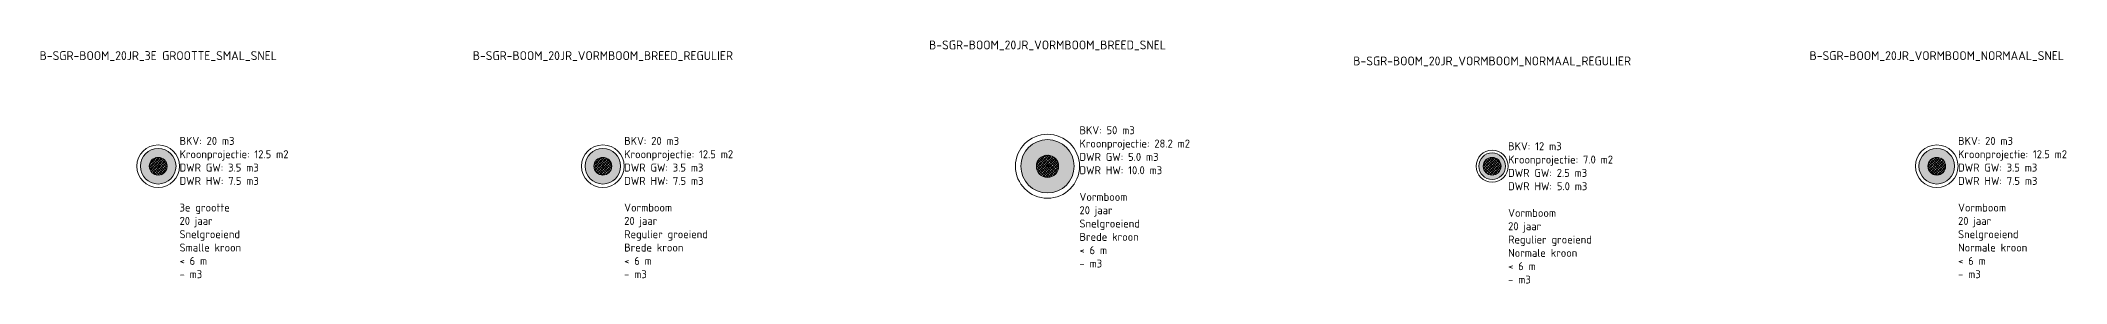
# Model space of a CAD drawing. Header units: metres. Extents: x -13 to 4465, y -15 to 526.
# Drawn here: x 1436.8 to 1664.6, y -13.2 to 14.2 of the extents above; entities that cross this region are included whole.
import ezdxf

# ---------------------------------------------------------------- set-up
doc = ezdxf.new("R2010")
doc.units = ezdxf.units.M
for name, color, linetype, lineweight in [('B-GV-GR-BOOM-T18', 7, 'Continuous', 18), ('B-GV-GR-BOOM_KROON-G', 90, 'Continuous', 18), ('B-GV-GR-BOOM_KROON-V', 92, 'Continuous', 18), ('B-GV-GR-BOOM_OBSTAKELVRIJ_BOVENGRONDS-G', 10, 'Continuous', 18), ('B-GV-GR-BOOM_OBSTAKELVRIJ_ONDERGRONDS-A', 142, 'Continuous', 18), ('B-GV-GR-BOOM_OBSTAKELVRIJ_ONDERGRONDS-G', 142, 'Continuous', 18), ('B-GV-GR-BOOM_STABILITEITSKLUIT-A', 12, 'Continuous', 18), ('B-GV-GR-BOOM_STABILITEITSKLUIT-G', 10, 'Continuous', 18), ('B-GV-GR-BOOM_STAMPOSITIE-G', 7, 'Continuous', 18)]:
    doc.layers.add(name, color=color, linetype=linetype, lineweight=lineweight)
doc.styles.add('NLCS-ISO', font='NLCS-ISO.ttf')

# ---------------------------------------------------------------- blocks, each defined once
blk = doc.blocks.new('B-SGR-BOOM_20JR_3E GROOTTE_SMAL_SNEL')
at = {"layer": 'B-GV-GR-BOOM_KROON-V'}
h = blk.add_hatch(color=256, dxfattribs=at)
edge = h.paths.add_edge_path(flags=0)
edge.add_arc((0, 0), 2, 0, 360)
at = {"layer": 'B-GV-GR-BOOM_OBSTAKELVRIJ_ONDERGRONDS-A'}
h = blk.add_hatch(dxfattribs=at)
h.set_pattern_fill('AGR-OBSTAKELVRIJ_ONDERGRONDS-SO', color=256, style=0, pattern_type=2)
h.set_pattern_definition([(135, (-1450, 0), (-0.141421356, -0.141421356), [])])
edge = h.paths.add_edge_path()
edge.add_arc((0, 0), 1, 0, 360)
at = {"layer": 'B-GV-GR-BOOM_STABILITEITSKLUIT-A'}
h = blk.add_hatch(dxfattribs=at)
h.set_pattern_fill('AGR-STABILITEITSKLUIT-SO', color=256, style=0, pattern_type=2)
h.set_pattern_definition([(45, (-1450, 0), (-0.176776695, 0.176776695), [])])
edge = h.paths.add_edge_path()
edge.add_arc((0, 0), 1, 0, 360)
at = {"layer": 'B-GV-GR-BOOM_KROON-G'}
blk.add_circle((0, 0), 2, dxfattribs=at)
at = {"layer": 'B-GV-GR-BOOM_OBSTAKELVRIJ_BOVENGRONDS-G'}
blk.add_circle((0, 0), 2.4, dxfattribs=at)
at = {"layer": 'B-GV-GR-BOOM_OBSTAKELVRIJ_ONDERGRONDS-G'}
blk.add_circle((0, 0), 1, dxfattribs=at)
at = {"layer": 'B-GV-GR-BOOM_STABILITEITSKLUIT-G'}
blk.add_circle((0, 0), 1, dxfattribs=at)
at = {"layer": 'B-GV-GR-BOOM_STAMPOSITIE-G'}
for p, q in [((-0.15, 0), (0.15, 0)), ((0, 0.15), (0, -0.15))]:
    blk.add_line(p, q, dxfattribs=at)
at = {"layer": 'B-GV-GR-BOOM-T18', "style": 'NLCS-ISO'}
for tag, p in [('BKV', (2.4, 2.4)), ('Kroonprojectie', (2.4, 0.9)), ('DWR Grondwaterprofiel', (2.4, -0.6)), ('DWR Hangwaterprofiel', (2.4, -2.1)), ('Boomgrootte', (2.4, -5.1)), ('Beoogde omloop', (2.4, -6.6)), ('Groeitype', (2.4, -8.1)), ('Kroontype', (2.4, -9.6)), ('Boomhoogteklasse', (2.4, -11.1)), ('Boomkroonvolumeklasse', (2.4, -12.6))]:
    blk.add_attdef(tag, p, '', height=0.9, dxfattribs=at)
blk = doc.blocks.new('B-SGR-BOOM_20JR_VORMBOOM_BREED_REGULIER')
at = {"layer": 'B-GV-GR-BOOM_KROON-V'}
h = blk.add_hatch(color=256, dxfattribs=at)
edge = h.paths.add_edge_path(flags=0)
edge.add_arc((0, 0), 2, 0, 360)
at = {"layer": 'B-GV-GR-BOOM_OBSTAKELVRIJ_ONDERGRONDS-A'}
h = blk.add_hatch(dxfattribs=at)
h.set_pattern_fill('AGR-OBSTAKELVRIJ_ONDERGRONDS-SO', color=256, style=0, pattern_type=2)
h.set_pattern_definition([(135, (-1500, 0), (-0.141421356, -0.141421356), [])])
edge = h.paths.add_edge_path()
edge.add_arc((0, 0), 1, 0, 360)
at = {"layer": 'B-GV-GR-BOOM_STABILITEITSKLUIT-A'}
h = blk.add_hatch(dxfattribs=at)
h.set_pattern_fill('AGR-STABILITEITSKLUIT-SO', color=256, style=0, pattern_type=2)
h.set_pattern_definition([(45, (-1500, 0), (-0.176776695, 0.176776695), [])])
edge = h.paths.add_edge_path()
edge.add_arc((0, 0), 1, 0, 360)
at = {"layer": 'B-GV-GR-BOOM_KROON-G'}
blk.add_circle((0, 0), 2, dxfattribs=at)
at = {"layer": 'B-GV-GR-BOOM_OBSTAKELVRIJ_BOVENGRONDS-G'}
blk.add_circle((0, 0), 2.4, dxfattribs=at)
at = {"layer": 'B-GV-GR-BOOM_OBSTAKELVRIJ_ONDERGRONDS-G'}
blk.add_circle((0, 0), 1, dxfattribs=at)
at = {"layer": 'B-GV-GR-BOOM_STABILITEITSKLUIT-G'}
blk.add_circle((0, 0), 1, dxfattribs=at)
at = {"layer": 'B-GV-GR-BOOM_STAMPOSITIE-G'}
for p, q in [((-0.15, 0), (0.15, 0)), ((0, 0.15), (0, -0.15))]:
    blk.add_line(p, q, dxfattribs=at)
at = {"layer": 'B-GV-GR-BOOM-T18', "style": 'NLCS-ISO'}
for tag, p in [('BKV', (2.4, 2.4)), ('Kroonprojectie', (2.4, 0.9)), ('DWR Grondwaterprofiel', (2.4, -0.6)), ('DWR Hangwaterprofiel', (2.4, -2.1)), ('Boomgrootte', (2.4, -5.1)), ('Beoogde omloop', (2.4, -6.6)), ('Groeitype', (2.4, -8.1)), ('Kroontype', (2.4, -9.6)), ('Boomhoogteklasse', (2.4, -11.1)), ('Boomkroonvolumeklasse', (2.4, -12.6))]:
    blk.add_attdef(tag, p, '', height=0.9, dxfattribs=at)
blk = doc.blocks.new('B-SGR-BOOM_20JR_VORMBOOM_BREED_SNEL')
at = {"layer": 'B-GV-GR-BOOM_KROON-V'}
h = blk.add_hatch(color=256, dxfattribs=at)
edge = h.paths.add_edge_path(flags=0)
edge.add_arc((0, 0), 3, 0, 360)
at = {"layer": 'B-GV-GR-BOOM_OBSTAKELVRIJ_ONDERGRONDS-A'}
h = blk.add_hatch(dxfattribs=at)
h.set_pattern_fill('AGR-OBSTAKELVRIJ_ONDERGRONDS-SO', color=256, style=0, pattern_type=2)
h.set_pattern_definition([(135, (-1550, 0), (-0.141421356, -0.141421356), [])])
edge = h.paths.add_edge_path()
edge.add_arc((0, 0), 1.25, 0, 360)
at = {"layer": 'B-GV-GR-BOOM_STABILITEITSKLUIT-A'}
h = blk.add_hatch(dxfattribs=at)
h.set_pattern_fill('AGR-STABILITEITSKLUIT-SO', color=256, style=0, pattern_type=2)
h.set_pattern_definition([(45, (-1550, 0), (-0.176776695, 0.176776695), [])])
edge = h.paths.add_edge_path()
edge.add_arc((0, 0), 1.25, 0, 360)
at = {"layer": 'B-GV-GR-BOOM_KROON-G'}
blk.add_circle((0, 0), 3, dxfattribs=at)
at = {"layer": 'B-GV-GR-BOOM_OBSTAKELVRIJ_BOVENGRONDS-G'}
blk.add_circle((0, 0), 3.6, dxfattribs=at)
at = {"layer": 'B-GV-GR-BOOM_OBSTAKELVRIJ_ONDERGRONDS-G'}
blk.add_circle((0, 0), 1.25, dxfattribs=at)
at = {"layer": 'B-GV-GR-BOOM_STABILITEITSKLUIT-G'}
blk.add_circle((0, 0), 1.25, dxfattribs=at)
at = {"layer": 'B-GV-GR-BOOM_STAMPOSITIE-G'}
for p, q in [((-0.15, 0), (0.15, 0)), ((0, 0.15), (0, -0.15))]:
    blk.add_line(p, q, dxfattribs=at)
at = {"layer": 'B-GV-GR-BOOM-T18', "style": 'NLCS-ISO'}
for tag, p in [('BKV', (3.6, 3.6)), ('Kroonprojectie', (3.6, 2.1)), ('DWR Grondwaterprofiel', (3.6, 0.6)), ('DWR Hangwaterprofiel', (3.6, -0.9)), ('Boomgrootte', (3.6, -3.9)), ('Beoogde omloop', (3.6, -5.4)), ('Groeitype', (3.6, -6.9)), ('Kroontype', (3.6, -8.4)), ('Boomhoogteklasse', (3.6, -9.9)), ('Boomkroonvolumeklasse', (3.6, -11.4))]:
    blk.add_attdef(tag, p, '', height=0.9, dxfattribs=at)
blk = doc.blocks.new('B-SGR-BOOM_20JR_VORMBOOM_NORMAAL_REGULIER')
at = {"layer": 'B-GV-GR-BOOM_KROON-V'}
h = blk.add_hatch(color=256, dxfattribs=at)
edge = h.paths.add_edge_path(flags=0)
edge.add_arc((0, 0), 1.5, 0, 360)
at = {"layer": 'B-GV-GR-BOOM_OBSTAKELVRIJ_ONDERGRONDS-A'}
h = blk.add_hatch(dxfattribs=at)
h.set_pattern_fill('AGR-OBSTAKELVRIJ_ONDERGRONDS-SO', color=256, style=0, pattern_type=2)
h.set_pattern_definition([(135, (-1600, 0), (-0.141421356, -0.141421356), [])])
edge = h.paths.add_edge_path()
edge.add_arc((0, 0), 1, 0, 360)
at = {"layer": 'B-GV-GR-BOOM_STABILITEITSKLUIT-A'}
h = blk.add_hatch(dxfattribs=at)
h.set_pattern_fill('AGR-STABILITEITSKLUIT-SO', color=256, style=0, pattern_type=2)
h.set_pattern_definition([(45, (-1600, 0), (-0.176776695, 0.176776695), [])])
edge = h.paths.add_edge_path()
edge.add_arc((0, 0), 1, 0, 360)
at = {"layer": 'B-GV-GR-BOOM_KROON-G'}
blk.add_circle((0, 0), 1.5, dxfattribs=at)
at = {"layer": 'B-GV-GR-BOOM_OBSTAKELVRIJ_BOVENGRONDS-G'}
blk.add_circle((0, 0), 1.8, dxfattribs=at)
at = {"layer": 'B-GV-GR-BOOM_OBSTAKELVRIJ_ONDERGRONDS-G'}
blk.add_circle((0, 0), 1, dxfattribs=at)
at = {"layer": 'B-GV-GR-BOOM_STABILITEITSKLUIT-G'}
blk.add_circle((0, 0), 1, dxfattribs=at)
at = {"layer": 'B-GV-GR-BOOM_STAMPOSITIE-G'}
for p, q in [((-0.15, 0), (0.15, 0)), ((0, 0.15), (0, -0.15))]:
    blk.add_line(p, q, dxfattribs=at)
at = {"layer": 'B-GV-GR-BOOM-T18', "style": 'NLCS-ISO'}
for tag, p in [('BKV', (1.8, 1.8)), ('Kroonprojectie', (1.8, 0.3)), ('DWR Grondwaterprofiel', (1.8, -1.2)), ('DWR Hangwaterprofiel', (1.8, -2.7)), ('Boomgrootte', (1.8, -5.7)), ('Beoogde omloop', (1.8, -7.2)), ('Groeitype', (1.8, -8.7)), ('Kroontype', (1.8, -10.2)), ('Boomhoogteklasse', (1.8, -11.7)), ('Boomkroonvolumeklasse', (1.8, -13.2))]:
    blk.add_attdef(tag, p, '', height=0.9, dxfattribs=at)
blk = doc.blocks.new('B-SGR-BOOM_20JR_VORMBOOM_NORMAAL_SNEL')
at = {"layer": 'B-GV-GR-BOOM_KROON-V'}
h = blk.add_hatch(color=256, dxfattribs=at)
edge = h.paths.add_edge_path(flags=0)
edge.add_arc((0, 0), 2, 0, 360)
at = {"layer": 'B-GV-GR-BOOM_OBSTAKELVRIJ_ONDERGRONDS-A'}
h = blk.add_hatch(dxfattribs=at)
h.set_pattern_fill('AGR-OBSTAKELVRIJ_ONDERGRONDS-SO', color=256, style=0, pattern_type=2)
h.set_pattern_definition([(135, (-1650, 0), (-0.141421356, -0.141421356), [])])
edge = h.paths.add_edge_path()
edge.add_arc((0, 0), 1, 0, 360)
at = {"layer": 'B-GV-GR-BOOM_STABILITEITSKLUIT-A'}
h = blk.add_hatch(dxfattribs=at)
h.set_pattern_fill('AGR-STABILITEITSKLUIT-SO', color=256, style=0, pattern_type=2)
h.set_pattern_definition([(45, (-1650, 0), (-0.176776695, 0.176776695), [])])
edge = h.paths.add_edge_path()
edge.add_arc((0, 0), 1, 0, 360)
at = {"layer": 'B-GV-GR-BOOM_KROON-G'}
blk.add_circle((0, 0), 2, dxfattribs=at)
at = {"layer": 'B-GV-GR-BOOM_OBSTAKELVRIJ_BOVENGRONDS-G'}
blk.add_circle((0, 0), 2.4, dxfattribs=at)
at = {"layer": 'B-GV-GR-BOOM_OBSTAKELVRIJ_ONDERGRONDS-G'}
blk.add_circle((0, 0), 1, dxfattribs=at)
at = {"layer": 'B-GV-GR-BOOM_STABILITEITSKLUIT-G'}
blk.add_circle((0, 0), 1, dxfattribs=at)
at = {"layer": 'B-GV-GR-BOOM_STAMPOSITIE-G'}
for p, q in [((-0.15, 0), (0.15, 0)), ((0, 0.15), (0, -0.15))]:
    blk.add_line(p, q, dxfattribs=at)
at = {"layer": 'B-GV-GR-BOOM-T18', "style": 'NLCS-ISO'}
for tag, p in [('BKV', (2.4, 2.4)), ('Kroonprojectie', (2.4, 0.9)), ('DWR Grondwaterprofiel', (2.4, -0.6)), ('DWR Hangwaterprofiel', (2.4, -2.1)), ('Boomgrootte', (2.4, -5.1)), ('Beoogde omloop', (2.4, -6.6)), ('Groeitype', (2.4, -8.1)), ('Kroontype', (2.4, -9.6)), ('Boomhoogteklasse', (2.4, -11.1)), ('Boomkroonvolumeklasse', (2.4, -12.6))]:
    blk.add_attdef(tag, p, '', height=0.9, dxfattribs=at)

msp = doc.modelspace()

# ---------------------------------------------------------------- block references
for name, p, values in [('B-SGR-BOOM_20JR_3E GROOTTE_SMAL_SNEL', (1450, 0), {'DWR Hangwaterprofiel': 'DWR HW: 7.5 m3', 'DWR Grondwaterprofiel': 'DWR GW: 3.5 m3', 'Boomgrootte': '3e grootte', 'Beoogde omloop': '20 jaar', 'Groeitype': 'Snelgroeiend', 'Kroontype': 'Smalle kroon', 'Boomhoogteklasse': '< 6 m', 'Boomkroonvolumeklasse': '- m3', 'Kroonprojectie': 'Kroonprojectie: 12.5 m2', 'BKV': 'BKV: 20 m3'}), ('B-SGR-BOOM_20JR_VORMBOOM_BREED_REGULIER', (1500, 0), {'DWR Hangwaterprofiel': 'DWR HW: 7.5 m3', 'DWR Grondwaterprofiel': 'DWR GW: 3.5 m3', 'Boomgrootte': 'Vormboom', 'Beoogde omloop': '20 jaar', 'Groeitype': 'Regulier groeiend', 'Kroontype': 'Brede kroon', 'Boomhoogteklasse': '< 6 m', 'Boomkroonvolumeklasse': '- m3', 'Kroonprojectie': 'Kroonprojectie: 12.5 m2', 'BKV': 'BKV: 20 m3'}), ('B-SGR-BOOM_20JR_VORMBOOM_BREED_SNEL', (1550, 0), {'DWR Hangwaterprofiel': 'DWR HW: 10.0 m3', 'DWR Grondwaterprofiel': 'DWR GW: 5.0 m3', 'Boomgrootte': 'Vormboom', 'Beoogde omloop': '20 jaar', 'Groeitype': 'Snelgroeiend', 'Kroontype': 'Brede kroon', 'Boomhoogteklasse': '< 6 m', 'Boomkroonvolumeklasse': '- m3', 'Kroonprojectie': 'Kroonprojectie: 28.2 m2', 'BKV': 'BKV: 50 m3'}), ('B-SGR-BOOM_20JR_VORMBOOM_NORMAAL_REGULIER', (1600, 0), {'DWR Hangwaterprofiel': 'DWR HW: 5.0 m3', 'DWR Grondwaterprofiel': 'DWR GW: 2.5 m3', 'Boomgrootte': 'Vormboom', 'Beoogde omloop': '20 jaar', 'Groeitype': 'Regulier groeiend', 'Kroontype': 'Normale kroon', 'Boomhoogteklasse': '< 6 m', 'Boomkroonvolumeklasse': '- m3', 'Kroonprojectie': 'Kroonprojectie: 7.0 m2', 'BKV': 'BKV: 12 m3'}), ('B-SGR-BOOM_20JR_VORMBOOM_NORMAAL_SNEL', (1650, 0), {'DWR Hangwaterprofiel': 'DWR HW: 7.5 m3', 'DWR Grondwaterprofiel': 'DWR GW: 3.5 m3', 'Boomgrootte': 'Vormboom', 'Beoogde omloop': '20 jaar', 'Groeitype': 'Snelgroeiend', 'Kroontype': 'Normale kroon', 'Boomhoogteklasse': '< 6 m', 'Boomkroonvolumeklasse': '- m3', 'Kroonprojectie': 'Kroonprojectie: 12.5 m2', 'BKV': 'BKV: 20 m3'})]:
    msp.add_blockref(name, p).add_auto_attribs(values)

# ---------------------------------------------------------------- texts
at = {"char_height": 1, "attachment_point": 5, "style": 'NLCS-ISO'}
for s, insert in [('B-SGR-BOOM_20JR_VORMBOOM_BREED_SNEL', (1550, 13.6)), ('B-SGR-BOOM_20JR_3E GROOTTE_SMAL_SNEL', (1450, 12.4)), ('B-SGR-BOOM_20JR_VORMBOOM_BREED_REGULIER', (1500, 12.4)), ('B-SGR-BOOM_20JR_VORMBOOM_NORMAAL_REGULIER', (1600, 11.8)), ('B-SGR-BOOM_20JR_VORMBOOM_NORMAAL_SNEL', (1650, 12.4))]:
    msp.add_mtext(s, dxfattribs=dict(at, insert=insert))

doc.saveas('drawing.dxf')
